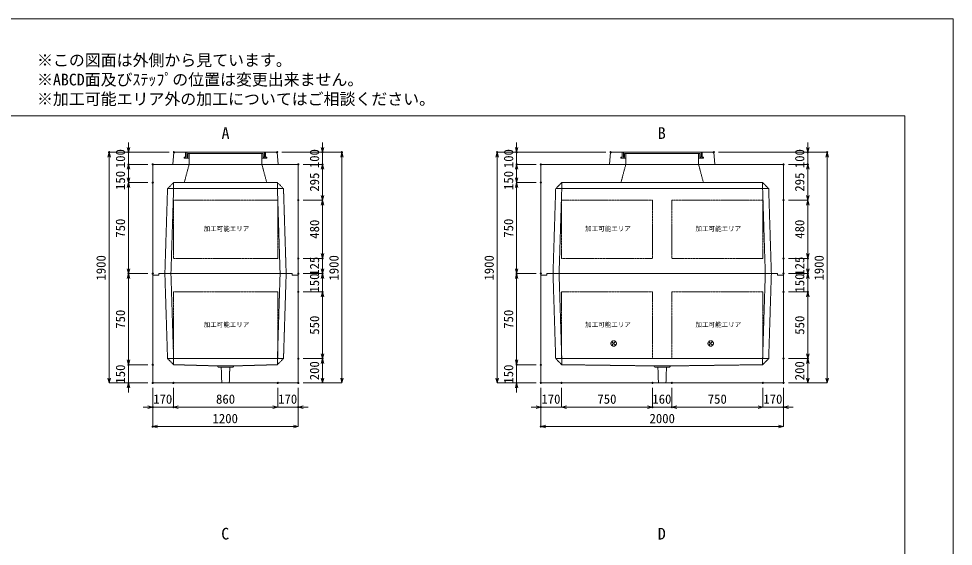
# Model space of a CAD drawing. Units: millimetres, scale not verified. Extents: x -5940 to 5940, y -4200 to 4200.
# Drawn here: x -1765 to 5940, y -146 to 4200 of the extents above; entities that cross this region are included whole.
import ezdxf
from ezdxf.enums import TextEntityAlignment as Align

# ---------------------------------------------------------------- set-up
doc = ezdxf.new("R2010")
doc.units = ezdxf.units.MM
doc.header["$LTSCALE"] = 20
doc.header["$PDMODE"] = 32
doc.header["$PDSIZE"] = 10
doc.linetypes.add('LONG_DASHED1', pattern=[7, 6, -1])
doc.linetypes.add('LONG_DOUBLE_CHAIN', pattern=[21.8, 18, -1, 0.6, -0.6, 0.6, -1])
for name, color, linetype, lineweight in [('0-0_D-TTL', 7, 'Continuous', 9), ('0-1_Defpoints', 7, 'Continuous', 9), ('0-3_D-TTL-TXT', 7, 'Continuous', 9), ('0-4_D-STR-TXT', 7, 'Continuous', 9), ('0-5_D-STR-STR5', 1, 'LONG_DOUBLE_CHAIN', 9), ('0-6_D-STR-DIM', 3, 'Continuous', 9), ('0-7_0', 7, 'Continuous', 9), ('0-8_D-STR', 7, 'LONG_DASHED1', 9), ('0-A_D-STR-STR4', 134, 'LONG_DASHED1', 9)]:
    doc.layers.add(name, color=color, linetype=linetype, lineweight=lineweight)
doc.styles.add('ＭＳ ゴシック', font='')
doc.styles.get('ＭＳ ゴシック').set_extended_font_data('MS Gothic')

# ---------------------------------------------------------------- blocks, each defined once
blk = doc.blocks.new('A$C4DE05FD1')
at = {"layer": '0-0_D-TTL', "color": 134}
for p, q in [((4000, 76000), (114800, 76000)), ((114800, 76000), (114800, 4000))]:
    blk.add_line(p, q, dxfattribs=at)
at = {"layer": '0-1_Defpoints', "color": 134}
for p, q in [((0, 84000), (118800, 84000)), ((118800, 84000), (118800, 0))]:
    blk.add_line(p, q, dxfattribs=at)
at = {"layer": '0-3_D-TTL-TXT', "style": 'ＭＳ ゴシック'}
for s, p in [('※この図面は外側から見ています。', (43260.9, 79815.7)), ('※ABCD面及びｽﾃｯﾌﾟの位置は変更出来ません。', (43260.9, 78215.7)), ('※加工可能エリア外の加工についてはご相談ください。', (43260.9, 76615.7))]:
    blk.add_text(s, height=962.2, dxfattribs=at).set_placement(p, align=Align.BOTTOM_LEFT)
blk = doc.blocks.new('_Open30')
at = {"layer": '0-7_0'}
blk.add_line((0, 0), (-20, 0), dxfattribs=at)
blk.add_lwpolyline([(-20, 5.36), (0, 0), (-20, -5.36)], dxfattribs=at)
blk = doc.blocks.new('A$C31CA379A')
at = {"layer": '0-4_D-STR-TXT', "style": 'ＭＳ ゴシック'}
for s, p in [('A', (-325.9, -2190.5)), ('B', (35638.6, -2190.5)), ('C', (-351.4, -35190.5)), ('D', (35638.6, -35190.5))]:
    blk.add_text(s, height=962.2, dxfattribs=at).set_placement(p, align=Align.BOTTOM_LEFT)
blk = doc.blocks.new('A$C70E2587B')
at = {"layer": '0-5_D-STR-STR5'}
for q in [(8600, -3000), (-8600, -14000)]:
    blk.add_line((8600, -14000), q, dxfattribs=at)
blk.add_lwpolyline([(8600, -3000), (-8600, -3000), (-8600, -14000)], dxfattribs=at)
at = {"layer": '0-8_D-STR', "linetype": 'Continuous'}
for p, q in [((11000, 0), (-11000, 0)), ((12000, -18000), (-12000, -18000))]:
    blk.add_line(p, q, dxfattribs=at)
at = {"layer": '0-8_D-STR'}
for p, q in [((-10000, 0), (-9560, -14000)), ((-9000, 0), (-8560, -14000)), ((9000, 0), (8560, -14000)), ((10000, 0), (9560, -14000)), ((-8560, -15000), (-9560, -14000)), ((9560, -14000), (-9560, -14000)), ((-8560, -15000), (-8560, -14000)), ((-8560, -15000), (-1400, -15200)), ((1400, -15200), (-1400, -15200)), ((-1200, -15380), (-1400, -15200)), ((1200, -15380), (-1200, -15380)), ((-621, -18000), (-705, -15380)), ((621, -18000), (705, -15380)), ((1200, -15380), (1400, -15200)), ((8560, -15000), (1400, -15200)), ((8560, -15000), (9560, -14000)), ((8560, -15000), (8560, -14000))]:
    blk.add_line(p, q, dxfattribs=at)
at = {"layer": '0-8_D-STR', "linetype": 'Continuous'}
for points in [[(-12000, -18000), (-12000, -240), (-11000, -240), (-11000, 0)], [(12000, -18000), (12000, -240), (11000, -240), (11000, 0)]]:
    blk.add_lwpolyline(points, dxfattribs=at)
blk = doc.blocks.new('A$C2AFA5A68')
at = {"layer": '0-5_D-STR-STR5'}
blk.add_lwpolyline([(8600, 12100), (-8600, 12100), (-8600, 2500), (8600, 2500)], close=True, dxfattribs=at)
at = {"layer": '0-8_D-STR', "linetype": 'Continuous'}
for p, q in [((12000, 18000), (-12000, 18000)), ((12000, 18000), (12000, -240)), ((11000, 0), (-11000, 0))]:
    blk.add_line(p, q, dxfattribs=at)
at = {"layer": '0-8_D-STR'}
for p, q in [((-6000, 18000), (-6800, 15000)), ((6000, 18000), (6800, 15000)), ((-10000, 0), (-9560, 14000)), ((-8560, 15000), (-9560, 14000)), ((9560, 14000), (-9560, 14000)), ((-9000, 0), (-8560, 14000)), ((8560, 15000), (-8560, 15000)), ((-8560, 15000), (-8560, 14000)), ((8560, 15000), (9560, 14000)), ((8560, 15000), (8560, 14000)), ((9000, 0), (8560, 14000)), ((10000, 0), (9560, 14000))]:
    blk.add_line(p, q, dxfattribs=at)
at = {"layer": '0-8_D-STR', "linetype": 'Continuous'}
for points in [[(-12000, 18000), (-12000, -240), (-11000, -240), (-11000, 0)], [(12000, -240), (11000, -240), (11000, 0)]]:
    blk.add_lwpolyline(points, dxfattribs=at)
blk = doc.blocks.new('A$C59F80846')
at = {"layer": '0-5_D-STR-STR5'}
for points in [[(-16600, 12100), (-1600, 12100), (-1600, 2500), (-16600, 2500)], [(16600, 12100), (1600, 12100), (1600, 2500), (16600, 2500)]]:
    blk.add_lwpolyline(points, close=True, dxfattribs=at)
at = {"layer": '0-8_D-STR', "linetype": 'Continuous'}
for p, q in [((-20000, 18000), (-20000, -240)), ((20000, 18000), (-20000, 18000)), ((20000, 18000), (20000, -240)), ((19000, 0), (-19000, 0))]:
    blk.add_line(p, q, dxfattribs=at)
at = {"layer": '0-8_D-STR'}
for p, q in [((-6000, 18000), (-6800, 15000)), ((6000, 18000), (6800, 15000)), ((-18000, 0), (-17560, 14000)), ((-16560, 15000), (-17560, 14000)), ((17560, 14000), (-17560, 14000)), ((-17000, 0), (-16560, 14000)), ((16560, 15000), (-16560, 15000)), ((-16560, 15000), (-16560, 14000)), ((16560, 15000), (17560, 14000)), ((16560, 15000), (16560, 14000)), ((17000, 0), (16560, 14000)), ((18000, 0), (17560, 14000))]:
    blk.add_line(p, q, dxfattribs=at)
at = {"layer": '0-8_D-STR', "linetype": 'Continuous'}
for points in [[(-20000, -240), (-19000, -240), (-19000, 0)], [(20000, -240), (19000, -240), (19000, 0)]]:
    blk.add_lwpolyline(points, dxfattribs=at)
blk = doc.blocks.new('A$C019679C0')
at = {"layer": '0-8_D-STR', "linetype": 'Continuous'}
for p, q in [((-8700, 0), (-8500, 2000)), ((8500, 2000), (-8500, 2000)), ((8700, 0), (8500, 2000)), ((-8700, 0), (8700, 0))]:
    blk.add_line(p, q, dxfattribs=at)
at = {"layer": '0-8_D-STR'}
for p, q in [((-6000, 0), (-6000, 1800)), ((6000, 1800), (6000, 0))]:
    blk.add_line(p, q, dxfattribs=at)
at = {"layer": '0-A_D-STR-STR4'}
for points in [[(-6600, 2000), (-6600, 1200), (-6800, 1200), (-6800, 1000), (-6000, 1000)], [(-6000, 1800), (-6200, 1800), (-6200, 1200), (-6400, 1200), (-6400, 2000)], [(-6000, 1800), (6000, 1800), (6200, 1800)], [(6600, 2000), (6600, 1200), (6800, 1200), (6800, 1000), (6000, 1000)], [(6200, 1800), (6200, 1200), (6400, 1200), (6400, 2000)]]:
    blk.add_lwpolyline(points, dxfattribs=at)
blk = doc.blocks.new('A$C3D593EC8')
at = {"layer": '0-5_D-STR-STR5'}
for p, q in [((-16600, -14000), (-16600, -3000)), ((16600, -14000), (16600, -3000)), ((-16600, -14000), (-1600, -14000)), ((16600, -14000), (1600, -14000))]:
    blk.add_line(p, q, dxfattribs=at)
for points in [[(-16600, -3000), (-1600, -3000), (-1600, -14000)], [(16600, -3000), (1600, -3000), (1600, -14000)]]:
    blk.add_lwpolyline(points, dxfattribs=at)
at = {"layer": '0-8_D-STR', "linetype": 'Continuous'}
for p, q in [((-19000, 0), (19000, 0)), ((-19000, -240), (-19000, 0)), ((-20000, -18000), (-20000, -240)), ((-20000, -240), (-19000, -240)), ((-20000, -18000), (20000, -18000))]:
    blk.add_line(p, q, dxfattribs=at)
at = {"layer": '0-8_D-STR'}
for p, q in [((-18000, 0), (-17560, -14000)), ((-17000, 0), (-16560, -14000)), ((17000, 0), (16560, -14000)), ((18000, 0), (17560, -14000)), ((-16560, -15000), (-17560, -14000)), ((17560, -14000), (-17560, -14000)), ((-16560, -15000), (-16560, -14000)), ((-16560, -15000), (-1400, -15200)), ((1400, -15200), (-1400, -15200)), ((-1200, -15380), (-1400, -15200)), ((1200, -15380), (-1200, -15380)), ((-621, -18000), (-705, -15380)), ((621, -18000), (705, -15380)), ((1200, -15380), (1400, -15200)), ((16560, -15000), (1400, -15200)), ((16560, -15000), (17560, -14000)), ((16560, -15000), (16560, -14000))]:
    blk.add_line(p, q, dxfattribs=at)
at = {"layer": '0-8_D-STR', "linetype": 'Continuous'}
blk.add_lwpolyline([(20000, -18000), (20000, -240), (19000, -240), (19000, 0)], dxfattribs=at)
blk = doc.blocks.new('A$C1C640AAB')
at = {"layer": '0-5_D-STR-STR5'}
for p, q in [((-318.2, -318.2), (318.2, 318.2)), ((-318.2, 318.2), (318.2, -318.2))]:
    blk.add_line(p, q, dxfattribs=at)
blk.add_circle((0, 0), 450, dxfattribs=at)
blk = doc.blocks.new('A$C7540b0ce')
at = {"layer": '0-5_D-STR-STR5'}
for p in [(-8000, -11500), (8000, -11500)]:
    blk.add_blockref('A$C1C640AAB', p, dxfattribs=at)
at = {"layer": '0-8_D-STR'}
blk.add_blockref('A$C3D593EC8', (0, 0), dxfattribs=at)

msp = doc.modelspace()

# ---------------------------------------------------------------- linework, layer by layer
at = {"layer": '0-1_Defpoints'}
for p in [(-1020, 3100), (-860, 3100), (-485, 3100), (365, 3100), (740, 3100), (900, 3100), (2180, 3100), (2340, 3100), (3115, 3100), (3965, 3100), (4740, 3100), (4900, 3100), (-860, 3000), (-660, 3000), (540, 3000), (740, 3000), (2340, 3000), (2540, 3000), (4540, 3000), (4740, 3000), (-660, 2850), (2540, 2850), (540, 2705), (4540, 2705), (540, 2225), (740, 2225), (4540, 2225), (4740, 2225), (-860, 2100), (-660, 2100), (540, 2100), (740, 2100), (2340, 2100), (2540, 2100), (4540, 2100), (4740, 2100), (540, 1950), (540, 1950), (740, 1950), (4540, 1950), (4540, 1950), (4740, 1950), (540, 1400), (540, 1400), (740, 1400), (4540, 1400), (4540, 1400), (4740, 1400), (-860, 1350), (-660, 1350), (2340, 1350), (2540, 1350), (-660, 1200), (-660, 1200), (-490, 1200), (370, 1200), (540, 1200), (540, 1200), (2540, 1200), (2540, 1200), (2540, 1200), (2540, 1200), (2710, 1200), (3460, 1200), (3460, 1200), (3620, 1200), (4370, 1200), (4540, 1200), (4540, 1200), (4540, 1200), (-660, 1000), (-490, 1000), (540, 1000), (2540, 1000), (3460, 1000), (3460, 1000), (3620, 1000), (4540, 1000), (-660, 840), (2540, 840)]:
    msp.add_point(p, dxfattribs=at)
at = {"layer": '0-6_D-STR-DIM'}
for p, q in [((-860, 3140), (-860, 3180)), ((740, 3140), (740, 3180)), ((2340, 3140), (2340, 3180)), ((4740, 3140), (4740, 3180)), ((-525, 3100), (-1020, 3100)), ((-525, 3100), (-860, 3100)), ((-860, 3000), (-860, 3100)), ((405, 3100), (900, 3100)), ((405, 3100), (740, 3100)), ((740, 3000), (740, 3100)), ((3075, 3100), (2180, 3100)), ((3075, 3100), (2340, 3100)), ((2340, 3000), (2340, 3100)), ((4005, 3100), (4740, 3100)), ((4005, 3100), (4900, 3100)), ((4740, 3000), (4740, 3100)), ((-1020, 1240), (-1020, 3060)), ((900, 1240), (900, 3060)), ((2180, 1240), (2180, 3060)), ((4900, 1240), (4900, 3060)), ((-700, 3000), (-860, 3000)), ((-700, 3000), (-860, 3000)), ((-860, 2890), (-860, 2960)), ((-860, 2960), (-860, 2920)), ((580, 3000), (740, 3000)), ((580, 3000), (740, 3000)), ((740, 2745), (740, 2960)), ((740, 2960), (740, 2920)), ((2500, 3000), (2340, 3000)), ((2500, 3000), (2340, 3000)), ((2340, 2890), (2340, 2960)), ((2340, 2960), (2340, 2920)), ((4580, 3000), (4740, 3000)), ((4580, 3000), (4740, 3000)), ((4740, 2745), (4740, 2960)), ((4740, 2960), (4740, 2920)), ((-700, 2850), (-860, 2850)), ((-700, 2850), (-860, 2850)), ((-860, 2810), (-860, 2140)), ((2500, 2850), (2340, 2850)), ((2500, 2850), (2340, 2850)), ((2340, 2810), (2340, 2140)), ((580, 2705), (740, 2705)), ((580, 2705), (740, 2705)), ((4580, 2705), (4740, 2705)), ((4580, 2705), (4740, 2705)), ((740, 2665), (740, 2265)), ((4740, 2665), (4740, 2265)), ((740, 2265), (740, 2305)), ((4740, 2265), (4740, 2305)), ((580, 2225), (740, 2225)), ((580, 2225), (740, 2225)), ((740, 2100), (740, 2225)), ((740, 2140), (740, 2180)), ((4580, 2225), (4740, 2225)), ((4580, 2225), (4740, 2225)), ((4740, 2100), (4740, 2225)), ((4740, 2140), (4740, 2180)), ((-700, 2100), (-860, 2100)), ((-700, 2100), (-860, 2100)), ((580, 2100), (740, 2100)), ((580, 2100), (740, 2100)), ((740, 1950), (740, 2100)), ((2500, 2100), (2340, 2100)), ((2500, 2100), (2340, 2100)), ((4580, 2100), (4740, 2100)), ((4580, 2100), (4740, 2100)), ((4740, 1950), (4740, 2100)), ((-860, 1390), (-860, 2060)), ((740, 2060), (740, 2020)), ((2340, 1390), (2340, 2060)), ((4740, 2060), (4740, 2020)), ((580, 1950), (740, 1950)), ((580, 1950), (740, 1950)), ((4580, 1950), (4740, 1950)), ((4580, 1950), (4740, 1950)), ((740, 1910), (740, 1870)), ((740, 1440), (740, 1910)), ((4740, 1910), (4740, 1870)), ((4740, 1440), (4740, 1910)), ((-860, 1390), (-860, 1430)), ((580, 1400), (740, 1400)), ((580, 1400), (740, 1400)), ((2340, 1390), (2340, 1430)), ((4580, 1400), (4740, 1400)), ((4580, 1400), (4740, 1400)), ((-700, 1350), (-860, 1350)), ((-860, 1200), (-860, 1350)), ((-700, 1350), (-860, 1350)), ((740, 1240), (740, 1360)), ((2500, 1350), (2340, 1350)), ((2340, 1200), (2340, 1350)), ((2500, 1350), (2340, 1350)), ((4740, 1240), (4740, 1360)), ((-700, 1200), (-1020, 1200)), ((-700, 1200), (-860, 1200)), ((-860, 1160), (-860, 1120)), ((-660, 1160), (-660, 840)), ((-660, 1160), (-660, 1000)), ((-490, 1160), (-490, 1000)), ((-490, 1160), (-490, 1000)), ((370, 1160), (370, 1000)), ((370, 1160), (370, 1000)), ((540, 1160), (540, 1000)), ((540, 1160), (540, 840)), ((580, 1200), (900, 1200)), ((580, 1200), (740, 1200)), ((2500, 1200), (2180, 1200)), ((2500, 1200), (2340, 1200)), ((2340, 1160), (2340, 1120)), ((2540, 1160), (2540, 840)), ((2540, 1160), (2540, 1000)), ((2710, 1160), (2710, 1000)), ((2710, 1160), (2710, 1000)), ((3460, 1160), (3460, 1000)), ((3460, 1160), (3460, 1000)), ((3620, 1160), (3620, 1000)), ((3620, 1160), (3620, 1000)), ((4370, 1160), (4370, 1000)), ((4370, 1160), (4370, 1000)), ((4540, 1160), (4540, 1000)), ((4540, 1160), (4540, 840)), ((4580, 1200), (4740, 1200)), ((4580, 1200), (4900, 1200)), ((-700, 1000), (-740, 1000)), ((-490, 1000), (-660, 1000)), ((330, 1000), (-450, 1000)), ((-450, 1000), (-410, 1000)), ((330, 1000), (290, 1000)), ((370, 1000), (540, 1000)), ((580, 1000), (620, 1000)), ((2500, 1000), (2460, 1000)), ((2710, 1000), (2540, 1000)), ((2750, 1000), (3420, 1000)), ((2750, 1000), (2790, 1000)), ((3420, 1000), (3380, 1000)), ((3620, 1000), (3460, 1000)), ((4330, 1000), (3660, 1000)), ((3660, 1000), (3700, 1000)), ((4330, 1000), (4290, 1000)), ((4370, 1000), (4540, 1000)), ((4580, 1000), (4620, 1000)), ((500, 840), (-620, 840)), ((4500, 840), (2580, 840))]:
    msp.add_line(p, q, dxfattribs=at)

# ---------------------------------------------------------------- block references
at = {"layer": '0-0_D-TTL', "xscale": 0.1, "yscale": 0.1}
msp.add_blockref('A$C4DE05FD1', (-5940, -4200), dxfattribs=at)
at = {"layer": '0-4_D-STR-TXT', "xscale": 0.1, "yscale": 0.1}
msp.add_blockref('A$C31CA379A', (-60, 3400), dxfattribs=at)
at = {"layer": '0-6_D-STR-DIM', "xscale": 2, "yscale": 2}
for p, rotation in [((-1020, 3100), 90), ((-860, 3100), 270), ((740, 3100), 270), ((900, 3100), 90), ((2180, 3100), 90), ((2340, 3100), 270), ((4740, 3100), 270), ((4900, 3100), 90), ((-860, 3000), 90), ((-860, 3000), 90), ((740, 3000), 90), ((740, 3000), 90), ((2340, 3000), 90), ((2340, 3000), 90), ((4740, 3000), 90), ((4740, 3000), 90), ((-860, 2850), 270), ((2340, 2850), 270), ((-860, 2850), 90), ((2340, 2850), 90), ((740, 2705), 270), ((740, 2705), 90), ((4740, 2705), 270), ((4740, 2705), 90), ((740, 2225), 270), ((740, 2225), 270), ((4740, 2225), 270), ((4740, 2225), 270), ((-860, 2100), 270), ((-860, 2100), 90), ((740, 2100), 270), ((740, 2100), 90), ((2340, 2100), 270), ((2340, 2100), 90), ((4740, 2100), 270), ((4740, 2100), 90), ((740, 1950), 90), ((740, 1950), 90), ((4740, 1950), 90), ((4740, 1950), 90), ((-860, 1350), 270), ((-860, 1350), 270), ((740, 1400), 270), ((740, 1400), 90), ((2340, 1350), 270), ((2340, 1350), 270), ((4740, 1400), 270), ((4740, 1400), 90), ((-1020, 1200), 270), ((740, 1200), 270), ((900, 1200), 270), ((2180, 1200), 270), ((4740, 1200), 270), ((4900, 1200), 270), ((-860, 1200), 90), ((2340, 1200), 90), ((-490, 1000), 180), ((-490, 1000), 180), ((540, 1000), 180), ((2710, 1000), 180), ((2710, 1000), 180), ((3620, 1000), 180), ((3620, 1000), 180), ((4540, 1000), 180), ((-660, 840), 180), ((2540, 840), 180)]:
    msp.add_blockref('_Open30', p, dxfattribs=dict(at, rotation=rotation))
for p in [(-660, 1000), (370, 1000), (370, 1000), (2540, 1000), (3460, 1000), (3460, 1000), (4370, 1000), (4370, 1000), (540, 840), (4540, 840)]:
    msp.add_blockref('_Open30', p, dxfattribs=at)
at = {"layer": '0-8_D-STR', "xscale": 0.05, "yscale": 0.05}
for name, p in [('A$C019679C0', (-60, 3000)), ('A$C019679C0', (3540, 3000)), ('A$C2AFA5A68', (-60, 2100)), ('A$C59F80846', (3540, 2100)), ('A$C70E2587B', (-60, 2100)), ('A$C7540b0ce', (3540, 2100))]:
    msp.add_blockref(name, p, dxfattribs=at)

# ---------------------------------------------------------------- texts
at = {"layer": '0-5_D-STR-STR5', "style": 'ＭＳ ゴシック'}
for p in [(-240.28, 2439.28), (2904.7, 2439.28), (3814.7, 2439.28), (-240.28, 1649.28), (2904.7, 1649.28), (3814.7, 1649.28)]:
    msp.add_text('加工可能エリア', height=38.42, dxfattribs=at).set_placement(p, align=Align.BOTTOM_LEFT)
at = {"layer": '0-6_D-STR-DIM', "style": 'ＭＳ ゴシック'}
for s, p in [('100', (-865.2, 2968.96)), ('100', (734.8, 2968.96)), ('100', (2334.8, 2968.96)), ('100', (4734.8, 2968.96)), ('150', (-865.2, 2788.96)), ('150', (2334.8, 2788.96)), ('295', (734.8, 2775.14)), ('295', (4734.8, 2775.14)), ('750', (-865.2, 2395.8)), ('750', (2334.8, 2395.8)), ('480', (734.8, 2387.4)), ('480', (4734.8, 2387.4)), ('1900', (-1025.2, 2042.96)), ('1900', (894.8, 2042.96)), ('1900', (2174.8, 2042.96)), ('1900', (4894.8, 2042.96)), ('125', (734.8, 2082.5)), ('125', (4734.8, 2082.5)), ('150', (734.8, 1943.96)), ('150', (4734.8, 1943.96)), ('750', (-865.2, 1645.8)), ('750', (2334.8, 1645.8)), ('550', (734.8, 1596.8)), ('550', (4734.8, 1596.8)), ('150', (-865.2, 1193.96)), ('200', (734.8, 1221.6)), ('150', (2334.8, 1193.96)), ('200', (4734.8, 1221.6))]:
    msp.add_text(s, height=76.98, rotation=90, dxfattribs=at).set_placement(p, align=Align.BOTTOM_LEFT)
for s, p in [('170', (-656.04, 1005.2)), ('860', (-138.2, 1005.2)), ('170', (373.96, 1005.2)), ('170', (2543.96, 1005.2)), ('750', (3005.8, 1005.2)), ('160', (3458.96, 1005.2)), ('750', (3915.8, 1005.2)), ('170', (4373.96, 1005.2)), ('1200', (-167.04, 845.2)), ('2000', (3435.6, 845.2))]:
    msp.add_text(s, height=76.98, dxfattribs=at).set_placement(p, align=Align.BOTTOM_LEFT)

doc.saveas('drawing.dxf')
